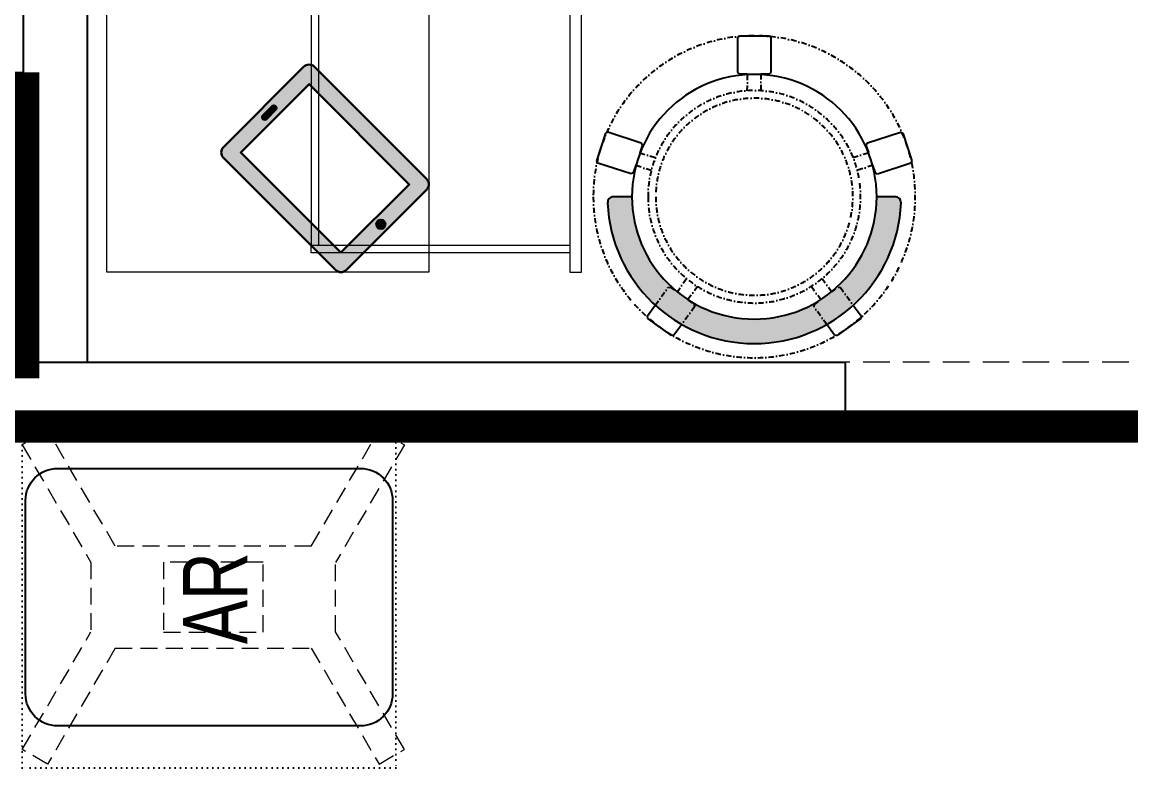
# Model space of a CAD drawing. Header units: feet. Extents: x 3145723 to 3153497, y -5725757 to -5712156.
# Drawn here: x 3150054 to 3151775, y -5716166 to -5715008 of the extents above; entities that cross this region are included whole.
import ezdxf

# ---------------------------------------------------------------- set-up
doc = ezdxf.new("R2010")
doc.units = ezdxf.units.FT
doc.header["$LTSCALE"] = 33
doc.header["$MEASUREMENT"] = 0
for name, pattern in [('a_p6_plan_L18$0$HIDDEN', [0.375, 0.25, -0.125]), ('ACAD_ISO03W100', [30, 12, -18]), ('DASHDOT2', [0.5, 0.25, -0.125, 0, -0.125]), ('DOT', [0.25, 0, -0.25]), ('HIDDEN2', [4.7624999999999975, 3.174999999999998, -1.587499999999999])]:
    doc.linetypes.add(name, pattern=pattern)
for name, color, linetype, lineweight in [('HATCH', 9, 'Continuous', 9), ('LENS-FURNITURE', 13, 'Continuous', 9), ('LENS-PARTITION', 21, 'Continuous', 25), ('LENS-TEXT', 31, 'Continuous', 5), ('LENS_CURTAIN', 5, 'a_p6_plan_L18$0$HIDDEN', 9), ('LK-FF&E FLOOR', 1, 'Continuous', 9), ('LK-FF&E WALL', 1, 'Continuous', 9), ('LK-FLUTTED FINISH', 20, 'Continuous', 30), ('LK-TILES FINISH', 251, 'Continuous', 5), ('LN-ELEVATION-1', 81, 'Continuous', 25), ('LN-ELEVATION-2', 103, 'Continuous', 20), ('LN-ELEVATION-4', 145, 'Continuous', 13)]:
    doc.layers.add(name, color=color, linetype=linetype, lineweight=lineweight)
doc.styles.add('LK TXT', font='GILC____.TTF', dxfattribs={"height": 100})

# ---------------------------------------------------------------- blocks, each defined once
blk = doc.blocks.new('AR')
at = {"layer": 'LN-ELEVATION-2', "linetype": 'DOT', "lineweight": 25}
blk.add_lwpolyline([(0, 13.41378593863919), (530, 13.41378593863919), (530, 593.4137859386392), (0, 593.4137859386392)], close=True, dxfattribs=at)
at = {"layer": 'LN-ELEVATION-2', "lineweight": 25}
blk.add_lwpolyline([(465, 68.22063546301797), (465, 538.2206354630179, 0.4142135623730951), (415, 588.2206354630177), (115, 588.2206354630177, 0.4142135623730951), (65, 538.2206354630179), (65, 68.22063546301797, 0.4142135623730951), (115, 18.22063546301797), (415, 18.22063546301797, 0.4142135623730951)], format="xyb", close=True, dxfattribs=at)
at = {"layer": 'LN-ELEVATION-4', "linetype": 'HIDDEN2', "ltscale": 0.25}
for points in [[(185.8456009030342, 448.8780772723258), (5.888936847448348, 554.0078910568263), (28.48512306064368, 593.350836840691), (211.0874861851335, 486.6754184374586)], [(344.154399111867, 448.8780772762837), (524.1110631600021, 554.0078910947777), (501.5148769393563, 593.3508368753828), (318.9125138223171, 486.6754184374586)], [(211.0874861851335, 486.6754184376913), (318.9125138223171, 486.6754184376913)], [(185.8456009030342, 144.472759603057), (185.8456009030342, 448.8780772723258)], [(344.154399111867, 448.8780772762837), (344.154399111867, 144.4727595990989)], [(185.8456009030342, 144.472759603057), (5.888936847448348, 39.34294581855647), (28.48512306064368, 3.46917659e-08), (211.0874861851335, 106.6754184379242)], [(344.154399111867, 144.4727595990989), (524.1110631600021, 39.34294578060508), (501.5148769393563, 0), (318.9125138223171, 106.6754184379242)], [(318.9125138223171, 106.6754184376914), (211.0874861851335, 106.6754184376914)]]:
    blk.add_lwpolyline(points, dxfattribs=at)
blk.add_lwpolyline([(210.8456009030342, 373.9866790841333), (319.154399111867, 373.9866790841333), (319.154399111867, 219.3641577917151), (210.8456009030342, 219.3641577917151)], close=True, dxfattribs=at)
blk = doc.blocks.new('TRIAL SET CABINET 633x500')
at = {"layer": 'LENS-FURNITURE'}
h = blk.add_hatch(color=9, dxfattribs=at)
h.dxf.hatch_style = 1
edge = h.paths.add_edge_path()
edge.add_line((-8.54246803093703, -981.9670201920668), (115.9083254579454, -857.5162267031847))
edge.add_arc((107.4230440836399, -849.030945328879), 12.00000000009463, 315, 405)
edge.add_line((115.9083254579454, -840.5456639545736), (-58.03994271345434, -666.5973957831737))
edge.add_arc((-66.52522408775982, -675.0826771574792), 12.00000000009463, 45.00000000000002, 135)
edge.add_line((-75.01050546206531, -666.5973957831737), (-199.4612989509478, -791.0481892720562))
edge.add_arc((-190.9760175766423, -799.5334706454303), 11.99999999943607, 135.0000000031442, 225.0000000031442)
edge.add_line((-199.4612989500165, -808.0187520197359), (-25.5130307786167, -981.967020191136))
edge.add_arc((-17.02774940431148, -973.4817388177615), 11.99999999943605, 224.9999999968574, 314.9999999968578)
h.paths.add_polyline_path([(-17.02774940524252, -955.0969625067663), (89.03826777357607, -849.0309453279477), (-66.52522408775982, -693.4674534666119), (-172.5912412665784, -799.5334706454305)], flags=16)
edge = h.paths.add_edge_path(flags=16)
edge.add_line((-138.2965623782947, -741.9042679787381), (-124.1544267544522, -727.7621323548956))
edge.add_arc((-121.3259996296837, -730.5905594796641), 4.000000000031514, 45.00000000000051, 134.9999999999996, ccw=False)
edge.add_arc((-121.3259996296838, -730.5905594796641), 4.000000000031584, -45.000000000000625, 44.999999999999375, ccw=False)
edge.add_line((-118.4975725049153, -733.4189866044327), (-132.6397081287578, -747.561122228275))
edge.add_arc((-135.4681352535263, -744.7326951035067), 4.000000000031524, 225.0000000000006, 314.99999999999966, ccw=False)
edge.add_arc((-135.4681352535261, -744.7326951035066), 4.000000000031665, 135.0000000000006, 225.0000000000006, ccw=False)
edge = h.paths.add_edge_path(flags=16)
edge.add_arc((44.84409394953398, -910.9027886827243), 7, 0, 360)
at = {"layer": 'LENS-FURNITURE', "lineweight": 0}
h = blk.add_hatch(dxfattribs=at)
h.set_pattern_fill('ANSI31', color=252, scale=10, angle=405)
h.set_pattern_definition([(90, (-3772352.875833935, -3684050.327587578), (-1.25, 2e-16), [])])
edge = h.paths.add_edge_path()
edge.add_line((-138.2965623782947, -741.9042679787381), (-124.1544267544522, -727.7621323548956))
edge.add_arc((-121.3259996296837, -730.5905594796641), 4.000000000031514, 45.00000000000051, 134.9999999999996, ccw=False)
edge.add_arc((-121.3259996296838, -730.5905594796641), 4.000000000031584, -45.000000000000625, 44.999999999999375, ccw=False)
edge.add_line((-118.4975725049153, -733.4189866044327), (-132.6397081287578, -747.561122228275))
edge.add_arc((-135.4681352535263, -744.7326951035067), 4.000000000031524, 225.0000000000006, 314.99999999999966, ccw=False)
edge.add_arc((-135.4681352535261, -744.7326951035066), 4.000000000031665, 135.0000000000006, 225.0000000000006, ccw=False)
edge = h.paths.add_edge_path()
edge.add_arc((44.84409394953398, -910.9027886827243), 7, 0, 360)
blk.add_circle((0, 0), 50.09224864585668)
at = {"layer": 'LENS-FURNITURE'}
blk.add_lwpolyline([(119.4230440827086, -352.4817388160154), (119.4230440827086, -985.4817388160156), (-380.5769559172913, -985.4817388160156), (-380.5769559172913, -352.4817388160154)], close=True, dxfattribs=at)
at = {"layer": 'LENS-FURNITURE', "color": 146}
for points in [[(338.5359051078558, -352.4817388160154), (338.5359051078558, -985.4817388160156), (356.5359051078559, -985.4817388160156), (356.5359051078559, -352.4817388160154)], [(-63.4640948921442, -382.4817388160154), (-63.4640948921442, -394.4817388160154), (338.5359051078558, -394.4817388160154), (338.5359051078558, -382.4817388160154)], [(-63.4640948921442, -394.4817388160154), (-63.4640948921442, -943.4817388160153), (-51.4640948921442, -943.4817388160153), (-51.4640948921442, -394.4817388160154)], [(-63.4640948921442, -955.4817388160152), (-63.4640948921442, -943.4817388160153), (338.5359051078558, -943.4817388160153), (338.5359051078558, -955.4817388160152)]]:
    blk.add_lwpolyline(points, close=True, dxfattribs=at)
at = {"layer": 'LENS-FURNITURE', "color": 18, "lineweight": 30}
for points in [[(-8.54246803093703, -981.9670201920668), (115.9083254579454, -857.5162267031847, 0.4142135623730951), (115.9083254579454, -840.5456639545736), (-58.03994271345434, -666.5973957831737, 0.4142135623730951), (-75.01050546206531, -666.5973957831737), (-199.4612989509478, -791.0481892720562, 0.4142135623730951), (-199.4612989500165, -808.0187520197359), (-25.51303077861669, -981.967020191136, 0.4142135623730951)], [(-138.2965623782947, -741.9042679787381), (-124.1544267544522, -727.7621323548956, -0.4142135623730951), (-118.4975725049153, -727.7621323548956), (-118.4975725049153, -727.7621323548956, -0.4142135623730951), (-118.4975725049153, -733.4189866044327), (-132.6397081287578, -747.561122228275, -0.4142135623730951), (-138.2965623782947, -747.561122228275), (-138.2965623782947, -747.561122228275, -0.4142135623730951)]]:
    blk.add_lwpolyline(points, format="xyb", close=True, dxfattribs=at)
blk.add_lwpolyline([(-17.02774940524252, -955.0969625067663), (89.03826777357607, -849.0309453279477), (-66.52522408775982, -693.4674534666119), (-172.5912412665784, -799.5334706454305)], close=True, dxfattribs=at)
blk.add_circle((44.84409394953398, -910.9027886827243), 7, dxfattribs=at)
blk = doc.blocks.new('DR STOOL')
at = {"layer": 'HATCH'}
h = blk.add_hatch(dxfattribs=at)
h.set_pattern_fill('ANSI36', color=250, angle=-90.00000000000001)
h.set_pattern_definition([(315, (-227.8099174643867, 917.3997257252777), (6.173926083235043, -1.683798022700468), [7.9375, -1.587499999999999, 0, -1.587499999999999])])
edge = h.paths.add_edge_path()
edge.add_line((-190.0000000041909, 4.511094e-10), (-218.6899174675346, 4.511094e-10))
edge.add_arc((-218.6899174670689, 9.120000000388245), 9.119999999940092, 177.6119845363388, 269.9999999996136, ccw=False)
edge.add_arc((-1.8626451e-09, 3.565219e-10), 228.000000002257, 2.3880154632688004, 177.6119845367313, ccw=False)
edge.add_arc((218.6899174633436, 9.120000000497384), 9.120000000051716, -90.00000000034493, 2.3880154629299, ccw=False)
edge.add_line((218.6899174633436, 4.511094e-10), (190, 4.511094e-10))
edge.add_arc((-1.8626451e-09, 4.511094e-10), 190.000000001979, -1.27e-14, 180)
at = {"layer": 'LN-ELEVATION-1', "color": 1, "ltscale": 100}
for p, q in [((-128.6221585394814, 215.4841044476634), (-165.2704676063731, 189.0243927398114)), ((-124.7228340068832, 214.8545704018979), (-128.6221585394814, 215.4841044476634)), ((-112.6981821293011, 198.1996966340157), (-124.7228340068832, 214.8545704018979)), ((124.7553772013634, 214.9803744515593), (112.5488144652918, 198.2845540212292)), ((128.7014972954057, 215.5933048763618), (124.7553772013634, 214.9803744515593)), ((128.7014972954057, 215.5933048763618), (124.7553772013634, 214.9803744515593)), ((165.1911288509145, 188.915192311113), (128.7014972954057, 215.5933048763618)), ((165.1911288509145, 188.915192311113), (128.7014972954057, 215.5933048763618)), ((-165.2704676063731, 189.0243927398114), (-165.9069543029182, 185.0820035930228)), ((-165.9069543029182, 185.0820035930228), (-153.8003208162263, 168.3135803133482)), ((153.6734594982117, 168.4294150282658), (165.7973639420234, 185.0121775862135)), ((165.7973639420234, 185.0121775862135), (165.1911288509145, 188.915192311113)), ((165.7973639420234, 185.0121775862135), (165.1911288509145, 188.915192311113)), ((-191.2928382232785, -35.45407700946089), (-242.9550312487409, -52.24013893969095)), ((-187.9259491492994, -37.1695928365807), (-191.2928382232785, -35.45407700946089)), ((-184.1424400564283, -48.81403796559607), (-187.9259491492994, -37.1695928365807)), ((188.0651108901948, -36.96233201187715), (184.0504167033359, -49.19388854173303)), ((191.3981811110861, -35.27656588272658), (188.0651108901948, -36.96233201187715)), ((243.0100176925771, -52.21682526778022), (191.3981811110861, -35.27656588272658)), ((-242.9550312487409, -52.24013893969095), (-244.7482102331705, -55.75945052818861)), ((-244.7482102331705, -55.75945052818861), (-230.7800458371639, -98.74904560100549)), ((-173.8639617776498, -80.4479453730819), (-177.8421125086024, -68.2044548037811)), ((177.6922140880488, -68.56540505095472), (173.8739495249465, -80.1985000452405)), ((230.715890809428, -98.7280946081737), (244.8123673382215, -55.78040257930116)), ((244.8123673382215, -55.78040257930116), (243.0100176925771, -52.21682526778022)), ((-227.2218665438704, -100.5620286722478), (-175.5596735184081, -83.7759667420105)), ((-175.5596735184081, -83.7759667420105), (-173.8639617776498, -80.4479453730819)), ((173.8739495249465, -80.1985000452405), (175.5794035866856, -83.5704969359358)), ((175.5794035866856, -83.5704969359358), (227.1912401677109, -100.5107563209894)), ((-230.7800458371639, -98.74904560100549), (-227.2218665438704, -100.5620286722478)), ((227.1912401677109, -100.5107563209894), (230.715890809428, -98.7280946081737)), ((-22.72193054761737, -190.2142363802995), (-25.39390889601782, -192.886214728569)), ((-25.39390889601782, -192.886214728569), (-25.39390889601782, -247.2070584567482)), ((-10.47823652112856, -190.2142363802995), (-22.72193054761737, -190.2142363802995)), ((22.78362171910703, -190.2142363802995), (9.910054048988968, -190.2142363802995)), ((25.42475448176265, -192.8553691428751), (22.78362171910703, -190.2142363802995)), ((25.42475448176265, -247.1762128710543), (25.42475448176265, -192.8553691428751)), ((-25.39390889601782, -247.2070584567482), (-22.60096735274419, -250)), ((-22.60096735274419, -250), (22.60096735274419, -250)), ((22.60096735274419, -250), (25.42475448176265, -247.1762128710543))]:
    blk.add_line(p, q, dxfattribs=at)
at = {"layer": 'LN-ELEVATION-1', "linetype": 'DASHDOT2'}
for p, q in [((-92.92521573789418, 170.8129362839827), (-112.6981821293011, 198.1996966340157)), ((112.5488144652918, 198.2845540212292), (92.69529851106927, 171.1294289919315)), ((-153.8003208162263, 168.3135803133482), (-134.1093360339291, 141.0403694751003)), ((-103.4542870586738, 159.9154408004979), (-93.52748446213081, 167.0824927485227)), ((-88.15393704269081, 139.4771787207864), (-103.4542870586738, 159.9154408004979)), ((-93.52748446213081, 167.0824927485227), (-92.92521573789418, 170.8129362839827)), ((103.6608748426661, 159.8406005539291), (88.19885099539533, 139.4487815762331)), ((92.69529851106927, 171.1294289919315), (93.26858203159645, 167.4385604566923)), ((93.26858203159645, 167.4385604566923), (103.6608748426661, 159.8406005539291)), ((133.7372852512635, 141.1612321265929), (153.6734594982117, 168.4294150282658)), ((-134.1093360339291, 141.0403694751003), (-130.4219571123831, 140.4450534014686)), ((-130.4219571123831, 140.4450534014686), (-119.9844727469608, 147.9808124662595)), ((-119.9844727469608, 147.9808124662595), (-105.3687285655178, 126.9741353208374)), ((105.4096150295809, 126.94019481352), (120.1194891873747, 147.8074627162714)), ((120.1194891873747, 147.8074627162714), (130.0033113472163, 140.5812532722048)), ((130.0033113472163, 140.5812532722048), (133.7372852512635, 141.1612321265929)), ((-159.954806596972, -40.49024384317454), (-184.1424400564283, -48.81403796559607)), ((184.0504167033359, -49.19388854173303), (159.8786162491887, -40.79004861696012)), ((-177.8421125086024, -68.2044548037811), (-153.4148110738024, -60.73628028803068)), ((153.3006618716754, -61.02382378749462), (177.6922140880488, -68.56540505095472)), ((-10.92024635523557, -164.6382343793375), (-10.47823652112856, -190.2142363802995)), ((9.910054048988968, -190.2142363802995), (10.35584833659231, -164.674698740353))]:
    blk.add_line(p, q, dxfattribs=at)
at = {"layer": 'LN-ELEVATION-1', "color": 1, "ltscale": 100}
blk.add_lwpolyline([(-190.0000000023283, 0), (-218.6899174656719, 0, -0.4264743413925903), (-227.8019973598421, 9.5, -0.959166304662544), (227.8019973593764, 9.5, -0.4264743413925903), (218.6899174647406, 0), (190.0000000013969, 0)], format="xyb", dxfattribs=at)
at = {"layer": 'LN-ELEVATION-1', "linetype": 'DASHDOT2'}
for radius in [250, 165, 153]:
    blk.add_circle((0, 0), radius, dxfattribs=at)
at = {"layer": 'LN-ELEVATION-1', "color": 1, "ltscale": 100}
blk.add_circle((0, 0), 190, dxfattribs=at)

msp = doc.modelspace()

# ---------------------------------------------------------------- linework, layer by layer
at = {"layer": 'LENS-PARTITION'}
for points in [[(3150055.407822102, -5715535.726882514), (3150155.407822102, -5715535.726882514), (3150155.407822102, -5714035.726882514), (3150055.407822102, -5714035.726882514)], [(3148455.708313393, -5715535.726882514), (3151331.407822103, -5715535.726882514), (3151331.407822103, -5715635.726882513), (3148455.708313393, -5715635.726882513)]]:
    msp.add_lwpolyline(points, close=True, dxfattribs=at)
at = {"layer": 'LENS_CURTAIN', "ltscale": 5}
msp.add_lwpolyline([(3152081.407822103, -5715535.726882513), (3151331.407822103, -5715535.726882513), (3151331.407822103, -5715635.726882513), (3152081.407822103, -5715635.726882513)], close=True, dxfattribs=at)
at = {"layer": 'LK-FF&E WALL'}
msp.add_lwpolyline([(3149705.407822103, -5715085.726964365), (3150055.407822102, -5715085.726964365), (3150055.407822102, -5714185.726964366), (3149705.407822103, -5714185.726964366)], close=True, dxfattribs=at)
at = {"layer": 'LK-FLUTTED FINISH', "linetype": 'ACAD_ISO03W100', "ltscale": 0.05, "const_width": 50}
msp.add_lwpolyline([(3147655.708313394, -5715871.358006433), (3147655.708313394, -5715635.726882513), (3152281.407822103, -5715635.726882513), (3152281.407822103, -5715859.340715367)], dxfattribs=at)
at = {"layer": 'LK-TILES FINISH', "color": 212, "linetype": 'ACAD_ISO03W100', "ltscale": 0.05, "const_width": 50}
msp.add_lwpolyline([(3150055.407822102, -5715085.726964365), (3150055.407822102, -5715535.726882514), (3148555.708313394, -5715535.726882514), (3148555.708313394, -5715085.726964365)], dxfattribs=at)

# ---------------------------------------------------------------- block references
at = {"layer": 'LENS-FURNITURE'}
msp.add_blockref('TRIAL SET CABINET 633x500', (3150565.802818836, -5714410.726882512), dxfattribs=at)
at = {"layer": 'LENS-FURNITURE', "xscale": -1, "rotation": 180}
msp.add_blockref('DR STOOL', (3151190.5472682, -5715279.000970895), dxfattribs=at)
at = {"layer": 'LK-FF&E FLOOR', "xscale": -1, "rotation": 90}
msp.add_blockref('AR', (3150647.144479047, -5715635.726882513), dxfattribs=at)

# ---------------------------------------------------------------- texts
at = {"layer": 'LENS-TEXT', "color": 0, "linetype": 'Continuous', "ltscale": 3, "insert": (3150353.215137165, -5715902.383919419), "char_height": 100, "attachment_point": 5, "rotation": 90.00000000000003, "style": 'LK TXT'}
msp.add_mtext_dynamic_manual_height_columns('AR', width=237.4408088319178, gutter_width=12.5, heights=[0], dxfattribs=at)

doc.saveas('drawing.dxf')
